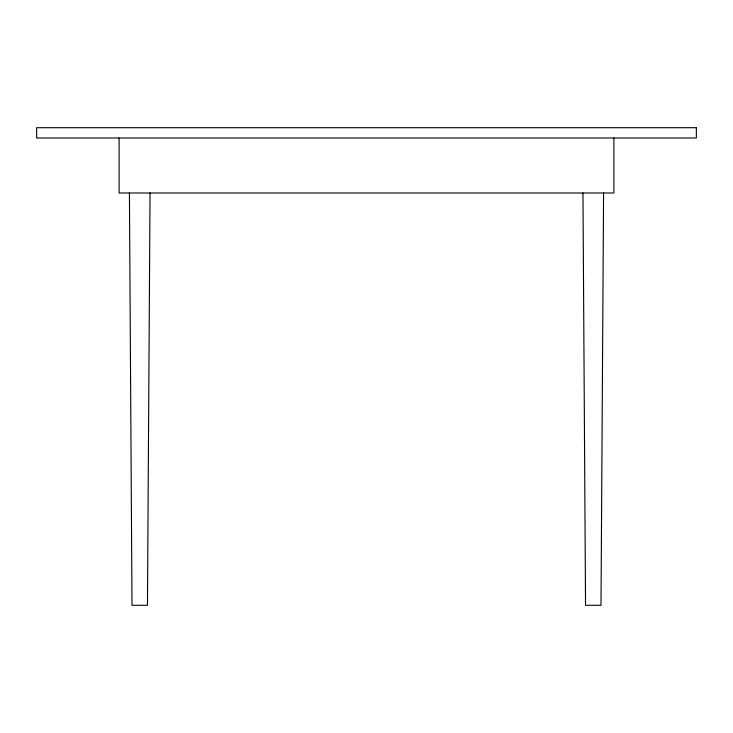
<?xml version="1.0" encoding="UTF-8"?>
<svg xmlns="http://www.w3.org/2000/svg" width="733" height="733" viewBox="0 0 733 733"><rect width="100%" height="100%" fill="white"/><g stroke="black" fill="none" stroke-linecap="round" stroke-linejoin="round"><path stroke-width="1.1" d="M150.036 192.981L147.461 605.293L131.995 605.293L129.42 192.981M603.58 192.99L601.005 605.293L585.539 605.293L582.964 192.981M613.888 138.015L613.888 192.99L119.112 192.99L119.112 138.015M696.35 127.707L36.65 127.707L36.65 138.006L696.35 138.006L696.35 127.707"/></g></svg>
